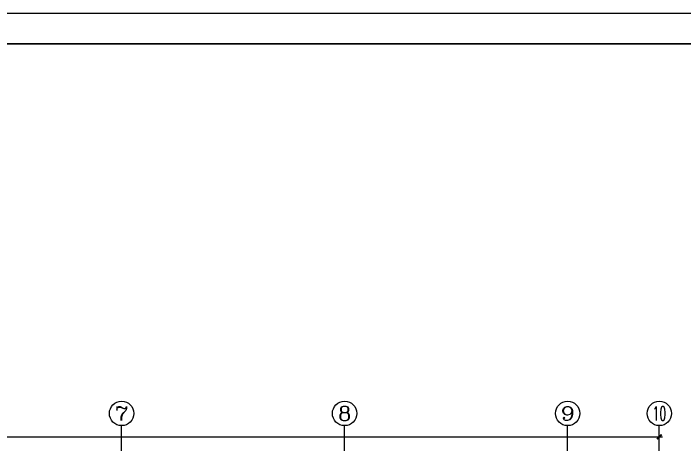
# Model space of a CAD drawing. Extents: x -472319 to -112444, y -516749 to -5704.
# Drawn here: x -170491 to -148522, y -291302 to -277179 of the extents above; entities that cross this region are included whole.
import ezdxf
from ezdxf.enums import TextEntityAlignment as Align

# ---------------------------------------------------------------- set-up
doc = ezdxf.new("R2010")
doc.units = 0
doc.header["$LTSCALE"] = 100
doc.header["$MEASUREMENT"] = 0
for name, color, linetype in [('AXIS', 3, 'Continuous'), ('AXIS_TEXT', 7, 'Continuous'), ('FRAME', 3, 'Continuous'), ('填充', 8, 'Continuous')]:
    doc.layers.add(name, color=color, linetype=linetype)
doc.styles.add('_TCH_AXIS', font='COMPLEX', dxfattribs={"bigfont": 'GBCBIG'})
doc.styles.add('COMPLEX', font='COMPLEX')
doc.styles.add('HZ', font='tssdeng.shx', dxfattribs={"width": 0.6, "height": 350, "bigfont": 'a.shx'})
doc.dimstyles.new('DIMN', dxfattribs={"dimtxt": 350, "dimasz": 150, "dimexe": 100, "dimexo": 100, "dimgap": 75, "dimtad": 1, "dimdec": 0, "dimzin": 0, "dimdsep": 46, "dimtxsty": 'HZ', "dimblk": 'ARCHTICK', "dimcen": 0.09, "dimdle": 100, "dimclrd": 3, "dimclre": 3, "dimclrt": 7, "dimazin": 2, "dimtfac": 1, "dimtdec": 0, "dimtmove": 2, "dimatfit": 3, "dimldrblk": 'ARCHTICK', "dimfxl": 1, "dimtolj": 1, "dimtzin": 0, "dimarcsym": 0})

# ---------------------------------------------------------------- blocks, each defined once
blk = doc.blocks.new('_ArchTick')
at = {"color": 0, "linetype": 'ByBlock', "const_width": 0.4}
blk.add_lwpolyline([(-0.5, -0.5), (0.5, 0.5)], dxfattribs=at)
blk = doc.blocks.new('*D1484')
at = {"layer": 'AXIS', "color": 3, "lineweight": -2, "transparency": 16777216}
for p, q in [((-209249, -291046), (-149249, -291046)), ((-209149, -293513), (-209149, -290946)), ((-149349, -293513), (-149349, -290946))]:
    blk.add_line(p, q, dxfattribs=at)
at = {"layer": 'Defpoints', "color": 0, "transparency": 16777216}
for p in [(-149349, -291046), (-209149, -293613), (-149349, -293613)]:
    blk.add_point(p, dxfattribs=at)
at = {"layer": 'AXIS', "color": 3, "lineweight": -2, "transparency": 16777216, "xscale": 150, "yscale": 150, "zscale": 150, "rotation": 180}
blk.add_blockref('_ArchTick', (-209149, -291046), dxfattribs=at)
at = {"layer": 'AXIS', "color": 3, "lineweight": -2, "transparency": 16777216, "xscale": 150, "yscale": 150, "zscale": 150}
blk.add_blockref('_ArchTick', (-149349, -291046), dxfattribs=at)
at = {"layer": 'AXIS', "color": 7, "transparency": 16777216, "insert": (-179249, -290796), "char_height": 350, "attachment_point": 5, "style": 'HZ'}
blk.add_mtext('\\A1;59800', dxfattribs=at)
blk = doc.blocks.new('_AXISO')
blk.add_circle((0, 0), 0.5)
at = {"layer": 'AXIS_TEXT', "style": 'COMPLEX', "width": 1.041667}
blk.add_attdef('A', text='', height=0.56, dxfattribs=at).set_placement((-0.25, -0.28), (0.25, -0.28), align=Align.FIT)
blk = doc.blocks.new('A$C20674F94')
at = {"layer": 'FRAME'}
for p, q in [((84100, 59400), (0, 59400)), ((83100, 58400), (2500, 58400))]:
    blk.add_line(p, q, dxfattribs=at)
at = {"layer": 'FRAME', "const_width": 50}
blk.add_lwpolyline([(2500, 58400), (83100, 58400), (83100, 1000), (2500, 1000), (2500, 58400)], dxfattribs=at)

msp = doc.modelspace()

# ---------------------------------------------------------------- linework, layer by layer
at = {"layer": 'AXIS'}
for p, q in [((-166949.329, -293612.742), (-166949.329, -290681.947)), ((-159649.329, -293612.742), (-159649.329, -290681.947)), ((-152349.329, -293612.742), (-152349.329, -290681.947)), ((-149349.329, -293612.742), (-149349.329, -290681.947))]:
    msp.add_line(p, q, dxfattribs=at)

# ---------------------------------------------------------------- block references
ref = msp.add_blockref('_AXISO', (-166949.329, -290281.947), dxfattribs=dict(at, xscale=800, yscale=800, zscale=800))
ref.add_attrib('A', '7', dxfattribs={"layer": 'AXIS_TEXT', "height": 452.548, "style": '_TCH_AXIS', "width": 1.5}).set_placement((-167175.603, -290508.221), (-166723.055, -290508.221), align=Align.FIT)
ref = msp.add_blockref('_AXISO', (-159649.329, -290281.947), dxfattribs=dict(at, xscale=800, yscale=800, zscale=800))
ref.add_attrib('A', '8', dxfattribs={"layer": 'AXIS_TEXT', "height": 452.548, "style": '_TCH_AXIS', "width": 1.5}).set_placement((-159875.603, -290508.221), (-159423.055, -290508.221), align=Align.FIT)
ref = msp.add_blockref('_AXISO', (-152349.329, -290281.947), dxfattribs=dict(at, xscale=800, yscale=800, zscale=800))
ref.add_attrib('A', '9', dxfattribs={"layer": 'AXIS_TEXT', "height": 452.548, "style": '_TCH_AXIS', "width": 1.5}).set_placement((-152575.603, -290508.221), (-152123.055, -290508.221), align=Align.FIT)
ref = msp.add_blockref('_AXISO', (-149349.329, -290281.947), dxfattribs=dict(at, xscale=800, yscale=800, zscale=800))
ref.add_attrib('A', '10', dxfattribs={"layer": 'AXIS_TEXT', "height": 452.5483, "style": '_TCH_AXIS', "width": 0.724138}).set_placement((-149575.603, -290508.221), (-149123.055, -290508.221), align=Align.FIT)
at = {"layer": '填充'}
msp.add_blockref('A$C20674F94', (-218450.5, -336578.5), dxfattribs=at)

# ---------------------------------------------------------------- dimensions: what is measured, and where the dimension line sits
at = {"layer": 'AXIS'}
dim = msp.add_aligned_dim(p1=(-209149.329, -293612.742), p2=(-149349.329, -293612.742), distance=2566.5, dimstyle='DIMN', dxfattribs=at)
dim.commit()
dim.dimension.update_dxf_attribs({"geometry": '*D1484', "text_midpoint": (-179249.329, -290796.242)})

doc.saveas('drawing.dxf')
